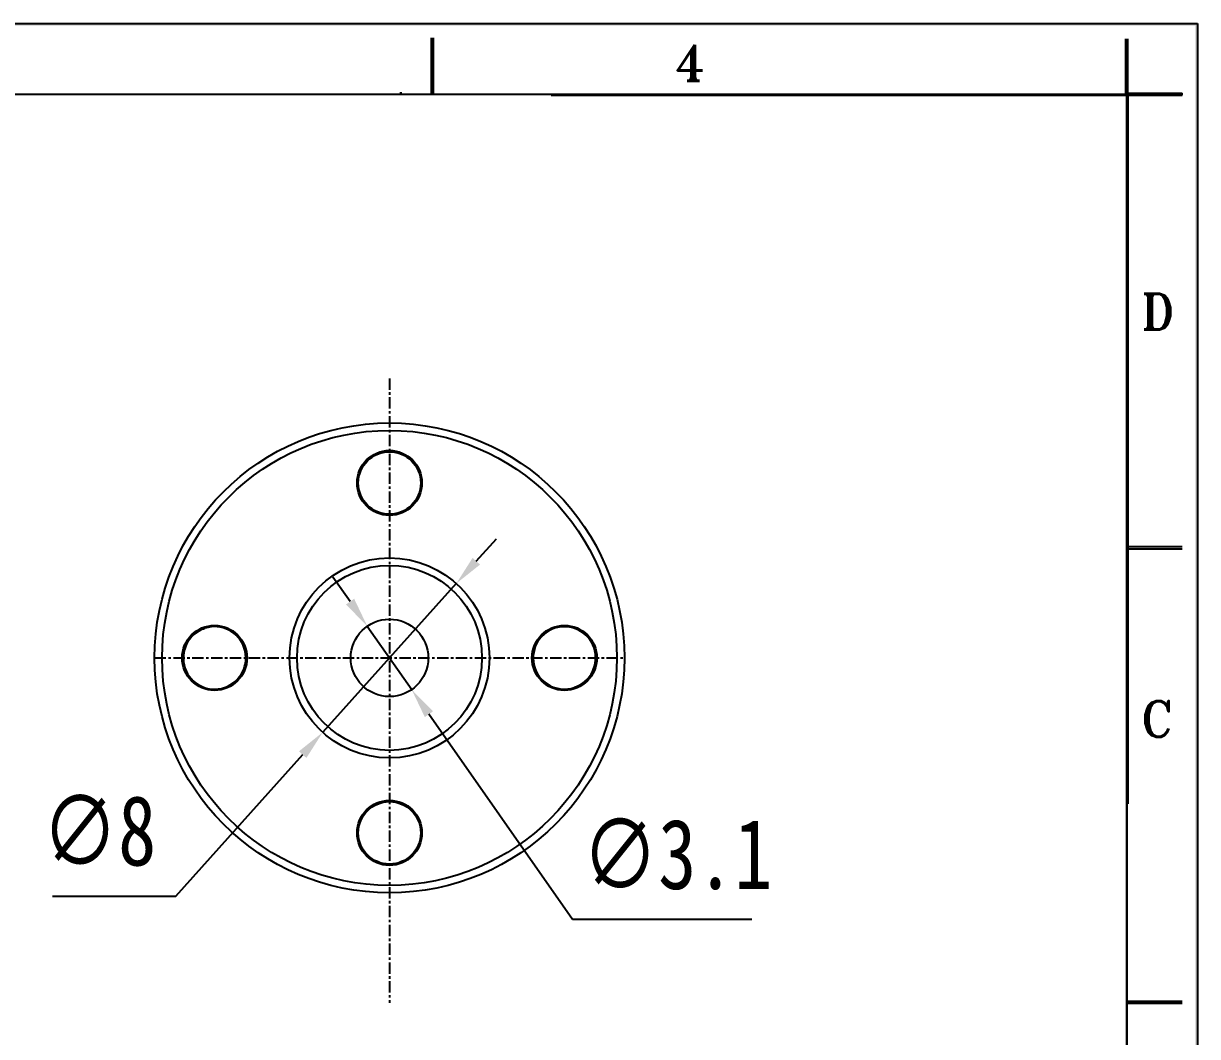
# Model space of a CAD drawing. Header units: inches. Extents: x 143 to 260, y 260 to 338.
# Drawn here: x 212.57 to 259.55, y 297.89 to 338.43 of the extents above; entities that cross this region are included whole.
import ezdxf

# ---------------------------------------------------------------- set-up
doc = ezdxf.new("R2010")
doc.units = ezdxf.units.IN
doc.header["$LTSCALE"] = 1.21
doc.header["$MEASUREMENT"] = 0
doc.header["$PDMODE"] = 3
doc.header["$PDSIZE"] = 0.3125
doc.linetypes.add('CENTER', pattern=[0.6, 0.375, -0.075, 0.075, -0.075])
doc.layers.get('0').update_dxf_attribs({"linetype": 'CONTINUOUS'})
doc.layers.get('Defpoints').update_dxf_attribs({"linetype": 'CONTINUOUS'})
doc.layers.add('图框', color=7, linetype='CONTINUOUS', lineweight=30)
doc.styles.add('ROMANT', font='romant.shx')
doc.styles.get("Standard").update_dxf_attribs({"font": 'txt', "width": 0.8})
doc.dimstyles.new('lqq', dxfattribs={"dimscale": 0.8, "dimtxt": 3.5, "dimasz": 1.5, "dimexe": 1, "dimexo": 0.3, "dimgap": 1.5, "dimtad": 1, "dimtoh": 1, "dimdsep": 46, "dimtxsty": 'Standard', "dimcen": 2.5, "dimclrd": 5, "dimclre": 5, "dimclrt": 5, "dimazin": 2, "dimtfac": 0.714286, "dimtmove": 0, "dimatfit": 3, "dimfxl": 1, "dimtolj": 1, "dimtzin": 0, "dimlwd": -1, "dimlwe": -1, "dimarcsym": 0})

# ---------------------------------------------------------------- blocks, each defined once
blk = doc.blocks.new('*D34')
at = {"color": 5, "transparency": 16777216}
for p, q in [((230.69, 316.91), (231.492, 317.803)), ((229.888, 316.017), (224.543, 310.064)), ((218.66, 303.513), (223.741, 309.172)), ((213.727, 303.513), (218.66, 303.513))]:
    blk.add_line(p, q, dxfattribs=at)
for points in [[(230.541, 317.043), (230.839, 316.776), (229.888, 316.017)], [(223.592, 309.305), (223.89, 309.038), (224.543, 310.064)]]:
    blk.add_solid(points, dxfattribs=at)
at = {"layer": 'Defpoints', "color": 0, "transparency": 16777216}
for p in [(229.888, 316.017), (224.543, 310.064)]:
    blk.add_point(p, dxfattribs=at)
at = {"color": 5, "transparency": 16777216, "insert": (215.594, 306.113), "char_height": 2.8, "attachment_point": 5}
blk.add_mtext('\\A1;∅8', dxfattribs=at)
blk = doc.blocks.new('*D35')
at = {"color": 5, "transparency": 16777216}
for p, q in [((225.638, 315.293), (224.95, 316.276)), ((226.327, 314.31), (228.104, 311.771)), ((234.545, 302.571), (228.793, 310.788)), ((241.719, 302.571), (234.545, 302.571))]:
    blk.add_line(p, q, dxfattribs=at)
for points in [[(225.802, 315.408), (225.475, 315.179), (226.327, 314.31)], [(228.957, 310.903), (228.629, 310.673), (228.104, 311.771)]]:
    blk.add_solid(points, dxfattribs=at)
at = {"layer": 'Defpoints', "color": 0, "transparency": 16777216}
for p in [(226.327, 314.31), (228.104, 311.771)]:
    blk.add_point(p, dxfattribs=at)
at = {"color": 5, "transparency": 16777216, "insert": (238.732, 305.171), "char_height": 2.8, "attachment_point": 5}
blk.add_mtext('\\A1;∅3.1', dxfattribs=at)

msp = doc.modelspace()

# ---------------------------------------------------------------- hatches: boundary and pattern name
at = {"lineweight": -3}
h = msp.add_hatch(color=256, dxfattribs=at)
h.paths.add_polyline_path([(142.697, 338.425), (259.551, 338.425), (259.551, 260.113), (142.697, 260.113)])
h.paths.add_polyline_path([(142.779, 338.343), (259.469, 338.343), (259.469, 260.195), (142.779, 260.195)], flags=16)
for points in [[(256.763, 337.81), (256.681, 337.81), (256.681, 335.637), (256.763, 335.637)], [(258.936, 335.637), (256.763, 335.637), (256.763, 335.555), (258.936, 335.555)]]:
    msp.add_hatch(color=256, dxfattribs=at).paths.add_polyline_path(points)

# ---------------------------------------------------------------- linework, layer by layer
for p, q in [((142.697, 338.425), (259.551, 338.425)), ((259.551, 338.425), (259.551, 260.113)), ((228.892, 335.596), (228.892, 337.851)), ((228.974, 335.596), (228.974, 337.851)), ((256.681, 335.637), (256.681, 337.81)), ((256.763, 335.555), (256.763, 337.81)), ((227.713, 335.637), (227.631, 335.637)), ((256.681, 335.637), (258.936, 335.637)), ((256.763, 335.555), (258.936, 335.555)), ((258.936, 335.555), (258.936, 335.637)), ((256.681, 317.494), (258.936, 317.494)), ((256.681, 317.412), (258.936, 317.412)), ((256.681, 299.31), (258.936, 299.31)), ((256.681, 299.228), (258.936, 299.228))]:
    msp.add_line(p, q, dxfattribs=at)
at = {"color": 1, "linetype": 'CENTER'}
for p, q in [((227.216, 324.224), (227.216, 299.241)), ((217.816, 313.041), (236.616, 313.041))]:
    msp.add_line(p, q, dxfattribs=at)
at = {"color": 7, "linetype": 'Continuous'}
for p, q in [((227.216, 321.291), (227.216, 321.322)), ((218.966, 313.041), (218.934, 313.041)), ((235.466, 313.041), (235.497, 313.041)), ((227.216, 304.791), (227.216, 304.759))]:
    msp.add_line(p, q, dxfattribs=at)
at = {"lineweight": -3, "const_width": 0.082}
msp.add_lwpolyline([(145.567, 262.942), (256.722, 262.942), (256.722, 335.596), (145.567, 335.596)], close=True, dxfattribs=at)
at = {"color": 7, "linetype": 'Continuous'}
for centre, radius in [((227.216, 313.041), 9.4), ((227.216, 313.041), 9.1), ((227.216, 320.041), 1.3), ((227.216, 320.041), 1.25), ((227.216, 313.041), 4), ((227.216, 313.041), 3.7), ((220.216, 313.041), 1.3), ((227.216, 313.041), 1.55), ((234.216, 313.041), 1.3), ((227.216, 306.041), 1.3), ((227.216, 306.041), 1.25)]:
    msp.add_circle(centre, radius, dxfattribs=at)
for centre, start, end in [((220.216, 313.041), 108.9489, 108), ((234.216, 313.041), 288.9489, 288)]:
    msp.add_arc(centre, 1.25, start, end, dxfattribs=at)
for points, start_tangent, end_tangent in [([(227.216, 321.322), (227.48, 321.289), (227.736, 321.2), (227.966, 321.06), (228.155, 320.881), (228.303, 320.668), (228.404, 320.427)], (0.062512, -0.00123), (0.018117, -0.059842)), ([(218.934, 313.041), (218.967, 313.305), (219.056, 313.56), (219.196, 313.79), (219.376, 313.98), (219.589, 314.128), (219.829, 314.229)], (0.00123, 0.062512), (0.059842, 0.018117)), ([(235.497, 313.041), (235.464, 312.777), (235.376, 312.521), (235.236, 312.291), (235.055, 312.101), (234.842, 311.953), (234.602, 311.852)], (-0.00123, -0.062512), (-0.059842, -0.018117)), ([(227.216, 304.759), (226.951, 304.792), (226.695, 304.881), (226.466, 305.021), (226.276, 305.201), (226.128, 305.414), (226.027, 305.654)], (-0.062512, 0.00123), (-0.018117, 0.059842))]:
    msp.add_spline(points, degree=3, dxfattribs=dict(at, start_tangent=start_tangent, end_tangent=end_tangent))
at = {"layer": '图框', "lineweight": -3}
for p, q in [((233.686, 335.555), (241.762, 335.555)), ((233.686, 335.555), (256.763, 335.555)), ((256.763, 335.555), (256.763, 307.206))]:
    msp.add_line(p, q, dxfattribs=at)

# ---------------------------------------------------------------- texts
at = {"lineweight": -3, "style": 'ROMANT'}
for s, p in [('4', (238.631, 336.135)), ('D', (257.288, 326.177)), ('C', (257.288, 309.879))]:
    msp.add_text(s, height=1.435, dxfattribs=at).set_placement(p)

# ---------------------------------------------------------------- dimensions: what is measured, and where the dimension line sits
for p1, p2, picture, middle in [((229.888, 316.017), (224.543, 310.064), '*D34', (215.594, 303.513)), ((226.327, 314.31), (228.104, 311.771), '*D35', (238.732, 302.571))]:
    dim = msp.add_diameter_dim_2p(p1=p1, p2=p2, dimstyle='lqq')
    dim.commit()
    dim.dimension.update_dxf_attribs({"geometry": picture, "text_midpoint": middle, "dimtype": 163})

doc.saveas('drawing.dxf')
